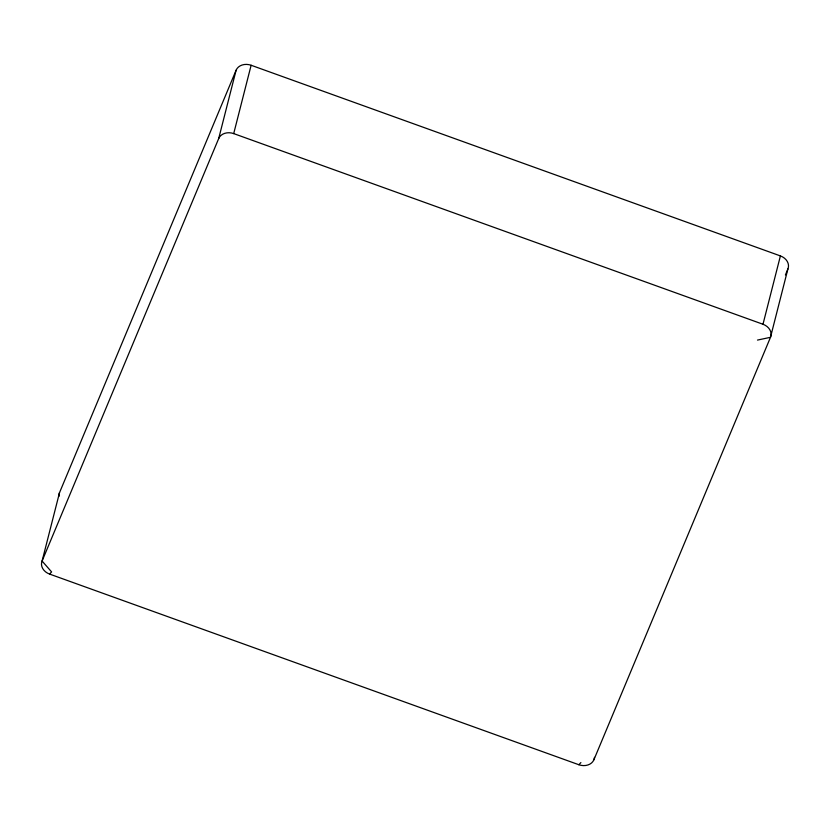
<?xml version="1.0" encoding="UTF-8"?>
<svg xmlns="http://www.w3.org/2000/svg" width="830" height="830" viewBox="0 0 830 830"><rect width="100%" height="100%" fill="white"/><g stroke="black" fill="none" stroke-linecap="round" stroke-linejoin="round"><path stroke-width="1.25" d="M59.511 492.688L42.091 561.038A12.004 9.711 14.3 0 0 49.593 574.08L578.873 764.741A12.004 9.711 14.3 0 0 593.886 759.803L770.489 337.312L787.909 268.962A12.004 9.711 14.3 0 0 780.408 255.92L251.127 65.259A12.004 9.711 14.3 0 0 236.114 70.197L59.511 492.688A12.004 9.711 14.3 0 0 58.93 496.444M49.593 574.08L51.605 571.922L42.091 561.038L218.695 138.537L236.114 70.197M218.695 138.537A12.004 9.711 14.3 0 1 233.707 133.599L251.127 65.259M593.886 759.803L594.519 757.323M757.489 340.082L770.489 337.312A12.004 9.711 14.3 0 0 762.988 324.26L780.408 255.92M785.419 274.938L787.909 268.962M578.873 764.741L580.886 762.583M233.707 133.599L762.988 324.26"/></g></svg>
